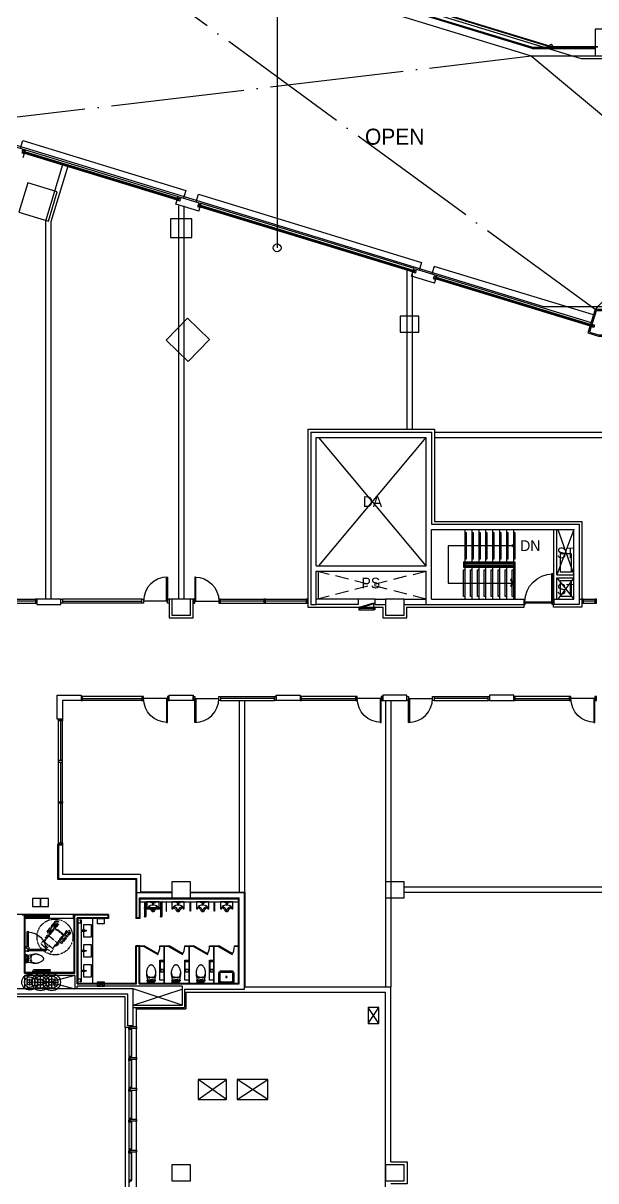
# Model space of a CAD drawing. Header units: millimetres. Extents: x -7448 to 427567, y 91657 to 341328.
# Drawn here: x 358755 to 380197, y 191642 to 235021 of the extents above; entities that cross this region are included whole.
import ezdxf
from ezdxf.enums import TextEntityAlignment as Align

# ---------------------------------------------------------------- set-up
doc = ezdxf.new("R2010")
doc.units = ezdxf.units.MM
doc.header["$LTSCALE"] = 500
doc.header["$MEASUREMENT"] = 0
for name, pattern in [('CEN-1', [24, 20, -2, 0, -2]), ('CONTINOUS', [0]), ('HIDDEN', [2, 1, -1]), ('HOON1', [3, 2, -1])]:
    doc.linetypes.add(name, pattern=pattern)
doc.layers.add('e-plan', color=9, linetype='CONTINUOUS')
doc.layers.add('e-room-box', color=7, linetype='CONTINUOUS')
doc.styles.add('돋움', font='Dotum.ttf')

# ---------------------------------------------------------------- blocks, each defined once
blk = doc.blocks.new('2F 기둥 140514')
at = {"layer": 'e-plan', "ltscale": 0.5}
for points in [[(304353, 96950), (305153, 96950), (305153, 97650), (304353, 97650)], [(312953, 93400), (313653, 93400), (313653, 94000), (312953, 94000)], [(304403, 82800), (305103, 82800), (305103, 83400), (304403, 83400)], [(312403, 82800), (313103, 82800), (313103, 83400), (312403, 83400)], [(304403, 72200), (305103, 72200), (305103, 72800), (304403, 72800)], [(312403, 72200), (313103, 72200), (313103, 72800), (312403, 72800)], [(304403, 61600), (305103, 61600), (305103, 62200), (304403, 62200)], [(312403, 61600), (313103, 61600), (313103, 62200), (312403, 62200)]]:
    blk.add_lwpolyline(points, close=True, dxfattribs=at)
blk = doc.blocks.new('A$C786028D1')
at = {"layer": 'e-plan', "linetype": 'ByBlock'}
for p, q in [((-55710, -59455), (-55710, -58955)), ((-55285, -59455), (-55285, -58955)), ((-56235, -59205), (-55985, -59205)), ((-56176, -59105), (-56210, -59105)), ((-56210, -59139), (-56210, -59105)), ((-56210, -59305), (-56210, -59271)), ((-56176, -59305), (-56210, -59305)), ((-56110, -59330), (-56110, -59080)), ((-56010, -59105), (-56044, -59105)), ((-56010, -59305), (-56044, -59305)), ((-56010, -59139), (-56010, -59105)), ((-56010, -59305), (-56010, -59271)), ((-55960, -59205), (-55460, -59205)), ((-55835, -59122), (-55835, -59080)), ((-55835, -59080), (-55793, -59080)), ((-55835, -59330), (-55835, -59288)), ((-55835, -59330), (-55793, -59330)), ((-55627, -59080), (-55585, -59080)), ((-55627, -59330), (-55585, -59330)), ((-55585, -59122), (-55585, -59080)), ((-55585, -59330), (-55585, -59288)), ((-55535, -59205), (-55035, -59205)), ((-55410, -59122), (-55410, -59080)), ((-55410, -59080), (-55368, -59080)), ((-55410, -59330), (-55410, -59288)), ((-55410, -59330), (-55368, -59330)), ((-55202, -59080), (-55160, -59080)), ((-55202, -59330), (-55160, -59330)), ((-55160, -59122), (-55160, -59080)), ((-55160, -59330), (-55160, -59288))]:
    blk.add_line(p, q, dxfattribs=at)
for centre, radius in [((-56110, -59205), 300), ((-55710, -59205), 325), ((-55285, -59205), 325)]:
    blk.add_circle(centre, radius, dxfattribs=at)
at = {"layer": 'e-plan', "linetype": 'CONTINOUS'}
for centre, radius in [((-55710, -59205), 225), ((-55285, -59205), 225), ((-56110, -59205), 200)]:
    blk.add_circle(centre, radius, dxfattribs=at)
at = {"layer": 'e-plan', "linetype": 'Continuous'}
for centre, radius in [((-56110, -59205), 100), ((-55710, -59205), 125), ((-55285, -59205), 125)]:
    blk.add_circle(centre, radius, dxfattribs=at)
blk = doc.blocks.new('A$C66941DA5')
at = {"layer": 'e-plan'}
blk.add_line((-900, 0), (0, 0), dxfattribs=at)
blk.add_lwpolyline([(-900, 0), (-860, 0), (-860, -900), (-900, -900)], close=True, dxfattribs=at)
blk.add_arc((-900, 0), 900, 270, 360, dxfattribs=at)
blk = doc.blocks.new('A$C6B9375F1')
at = {"layer": 'e-plan'}
blk.add_lwpolyline([(-30, 195), (-30, 155), (10, 155), (10, -80), (-70, -80), (-70, 155), (-30, 155)], dxfattribs=at)
blk = doc.blocks.new('수전')
at = {"layer": 'e-plan'}
for points in [[(-122, 17), (-172, 17), (-172, -17), (-122, -17)], [(-122, 17), (-12, 17), (-12, -17), (-122, -17)]]:
    blk.add_lwpolyline(points, close=True, dxfattribs=at)
blk.add_lwpolyline([(-58, -17), (-58, -29), (0, -29), (0, 29), (-58, 29), (-58, 17)], dxfattribs=at)
blk = doc.blocks.new('휠체어')
at = {"layer": 'e-plan', "linetype": 'HIDDEN', "ltscale": 0.001}
for p, q in [((104004497, -29776585), (104004497, -29776808)), ((104004636, -29776585), (104004497, -29776585)), ((104004636, -29776808), (104004497, -29776808)), ((104004636, -29776585), (104004636, -29776808)), ((104004915, -29776613), (104004636, -29776613)), ((104004915, -29776641), (104004636, -29776641)), ((104004790, -29776582), (104004790, -29776603)), ((104004918, -29776571), (104004800, -29776571)), ((104004800, -29776613), (104004918, -29776613)), ((104005370, -29776613), (104004915, -29776613)), ((104004915, -29776641), (104005370, -29776641)), ((104004915, -29777031), (104004915, -29776641)), ((104004929, -29776603), (104004929, -29776582)), ((104005537, -29776530), (104004998, -29776530)), ((104004998, -29776585), (104005537, -29776585)), ((104005524, -29776474), (104005012, -29776474)), ((104005012, -29776502), (104005524, -29776502)), ((104005370, -29776648), (104005370, -29776606)), ((104005370, -29776606), (104005482, -29776606)), ((104005482, -29776648), (104005370, -29776648)), ((104005482, -29776606), (104005482, -29776648)), ((104004497, -29776864), (104004497, -29777087)), ((104004636, -29776864), (104004497, -29776864)), ((104004497, -29777087), (104004636, -29777087)), ((104004636, -29777087), (104004636, -29776864)), ((104004915, -29777031), (104004636, -29777031)), ((104004915, -29777059), (104004636, -29777059)), ((104004790, -29777090), (104004790, -29777069)), ((104004800, -29777059), (104004918, -29777059)), ((104004918, -29777101), (104004800, -29777101)), ((104004915, -29777031), (104005370, -29777031)), ((104005370, -29777059), (104004915, -29777059)), ((104004929, -29777069), (104004929, -29777090)), ((104004998, -29777087), (104005537, -29777087)), ((104005537, -29777142), (104004998, -29777142)), ((104005012, -29777170), (104005524, -29777170)), ((104005524, -29777198), (104005012, -29777198)), ((104005482, -29777024), (104005370, -29777024)), ((104005370, -29777024), (104005370, -29777066)), ((104005370, -29777066), (104005482, -29777066)), ((104005482, -29777066), (104005482, -29777024))]:
    blk.add_line(p, q, dxfattribs=at)
blk.add_circle((104005028, -29776836), 670, dxfattribs=at)
blk.add_arc((104004915, -29776627), 13.9, 90, 270, dxfattribs=at)
at = {"layer": 'e-plan', "linetype": 'HIDDEN', "ltscale": 0.001, "extrusion": (0, 0, -1)}
for centre, major_axis, start_param, end_param in [((104004800, -29776582), (-10.4, 0.1), -0.005026, 1.56577), ((104004800, -29776603), (10.4, 0), 1.573354, 3.14415), ((104004918, -29776582), (-10.4, 0), 1.568101, 3.138897), ((104004918, -29776603), (-10.4, 0.1), 3.13677, 4.707566), ((104004998, -29776558), (-27.3, 5.4), 4.516091, 7.657684), ((104005012, -29776488), (13.7, 2.7), 1.767078, 4.908671), ((104004618, -29776836), (-519, 421), 2.164891, 2.756829), ((104004618, -29776836), (-492, 492), 2.0724, 2.639989), ((104005524, -29776488), (13.7, 2.7), -1.374341, 1.767252), ((104005537, -29776558), (-27.3, 5.4), 1.374384, 4.515977), ((104004800, -29777069), (10.4, 0), 3.145386, 4.716182), ((104004800, -29777090), (10.4, 0), 1.573354, 3.14415), ((104004915, -29777045), (-13.7, 2.7), 4.516094, 7.657687), ((104004918, -29777069), (10.4, 0.1), -1.564958, 0.005838), ((104004918, -29777090), (-10.4, 0), 3.138418, 4.709215), ((104004998, -29777114), (27.3, 5.4), 1.767164, 4.908757), ((104005012, -29777184), (13.7, 2.7), 1.767252, 4.908844), ((104005537, -29777114), (-27.3, 5.4), 1.374384, 4.515977)]:
    blk.add_ellipse(centre, major_axis=major_axis, ratio=1, start_param=start_param, end_param=end_param, dxfattribs=at)
at = {"layer": 'e-plan', "linetype": 'HIDDEN', "ltscale": 0.001}
blk.add_ellipse((104005524, -29777184), major_axis=(-13.7, 2.7), ratio=1, start_param=1.767244, end_param=4.908837, dxfattribs=at)
blk = doc.blocks.new('장애인 화장실 세트')
at = {"layer": 'e-plan', "ltscale": 400}
for p, q in [((409057, 73636), (408493, 73636)), ((409066, 73586), (408493, 73586)), ((409068, 73573), (409043, 73711)), ((409058, 73711), (409127, 73608)), ((409068, 73573), (409143, 73573)), ((409143, 73593), (409143, 72936)), ((409193, 73593), (409193, 72936)), ((409193, 73573), (409218, 73573)), ((409218, 73636), (409218, 73711)), ((409218, 73636), (409218, 73573)), ((409357, 73619), (409324, 73431)), ((409337, 73701), (409332, 73711)), ((409347, 73701), (409337, 73701)), ((409347, 73701), (409387, 73701)), ((409347, 73651), (409347, 73701)), ((409494, 73491), (409379, 73491)), ((409397, 73701), (409387, 73701)), ((409387, 73701), (409387, 73680)), ((409387, 73651), (409387, 73680)), ((409402, 73711), (409397, 73701)), ((409407, 73631), (409479, 73631)), ((409407, 73591), (409479, 73591)), ((409409, 73521), (409429, 73521)), ((409409, 73481), (409409, 73521)), ((409429, 73481), (409409, 73481)), ((409494, 73681), (409419, 73681)), ((409429, 73521), (409429, 73481)), ((409569, 73681), (409494, 73681)), ((409609, 73491), (409494, 73491)), ((409584, 73631), (409509, 73631)), ((409584, 73591), (409509, 73591)), ((409579, 73521), (409559, 73521)), ((409559, 73521), (409559, 73481)), ((409559, 73481), (409579, 73481)), ((409579, 73481), (409579, 73521)), ((409589, 73711), (409594, 73701)), ((409594, 73701), (409604, 73701)), ((409604, 73701), (409604, 73680)), ((409644, 73701), (409604, 73701)), ((409604, 73651), (409604, 73680)), ((409664, 73431), (409631, 73614)), ((409644, 73701), (409654, 73701)), ((409644, 73651), (409644, 73701)), ((409654, 73701), (409659, 73711)), ((409893, 73351), (409893, 72801)), ((409943, 73351), (409943, 73183)), ((409996, 73426), (409968, 73426)), ((409996, 73376), (409968, 73376)), ((409996, 73426), (409996, 73376)), ((409943, 73183), (409943, 73119)), ((409943, 73119), (409943, 72826)), ((409996, 73176), (409946, 73183)), ((409996, 73126), (409946, 73119)), ((409996, 73179), (409996, 73123)), ((409996, 72826), (409918, 72826)), ((409996, 72776), (409918, 72776)), ((409996, 72826), (409996, 72776))]:
    blk.add_line(p, q, dxfattribs=at)
for centre, radius in [((409168, 73611), 10), ((409494, 73611), 25)]:
    blk.add_circle(centre, radius, dxfattribs=at)
for centre, radius, start, end in [((408493, 73611), 25, 90, 270.0002), ((409168, 73636), 50, 213.6543, 0), ((409755, 73326), 441, 175.2364, 181.9723), ((410087, 73298), 775, 170.1534, 175.2364), ((409561, 73304), 244, 166.4166, 175.6013), ((410128, 73167), 828, 164.0546, 166.4166), ((410356, 73102), 1064, 161.9714, 164.0546), ((409880, 73256), 564, 159.444, 161.9714), ((409407, 73651), 60, 180, 270), ((409625, 73352), 291, 155.9278, 159.444), ((409409, 73449), 54.8, 135, 155.9278), ((409379, 73479), 12.3, 90, 135), ((409419, 73218), 463, 90, 93.8753), ((409407, 73651), 20, 180, 270), ((409494, 73611), 35, 34.8499, 145.1501), ((409494, 73611), 35, 214.8499, 325.1501), ((409569, 73218), 463, 85.6617, 90), ((409584, 73651), 60, 270, 0), ((409584, 73651), 20, 270, 0), ((409609, 73487), 3.54, 36.8699, 90), ((409472, 73385), 174, 29.5675, 36.8699), ((409211, 73237), 475, 26.5651, 29.5675), ((409365, 73314), 303, 22.8053, 26.5651), ((409428, 73340), 234, 15.9454, 22.8053), ((409077, 73240), 599, 11.6565, 15.9454), ((408900, 73298), 775, 4.7636, 9.8466), ((408900, 73298), 775, 4.7636, 9.8466), ((409333, 73293), 337, 4.3987, 11.6565), ((409233, 73326), 441, 358.0277, 4.7636), ((409968, 73351), 75, 90, 180), ((409968, 73351), 25, 90, 180), ((410008, 73426), 12.5, 90, 180), ((410008, 73376), 12.5, 180, 270), ((409168, 72936), 25, 180, 0), ((409617, 73321), 304, 181.9723, 188.7462), ((409527, 73308), 213, 188.7462, 196.8361), ((409760, 73378), 456, 196.8361, 198.4349), ((410283, 73552), 1007, 198.4349, 199.5108), ((409864, 73404), 562, 199.5108, 203.9625), ((410160, 73536), 887, 203.9625, 207.5073), ((409566, 73226), 217, 207.5073, 216.8699), ((409611, 73260), 273, 216.8699, 225.2192), ((409535, 73183), 165, 225.2192, 236.3099), ((409489, 73114), 82.6, 236.3099, 252.0099), ((409497, 73139), 108, 252.0099, 260.5377), ((409494, 73119), 87.7, 260.5377, 270), ((409494, 73119), 87.7, 270, 279.4623), ((409490, 73139), 108, 279.4623, 287.9901), ((409498, 73114), 82.6, 287.9901, 303.6901), ((409452, 73183), 165, 303.6901, 314.7808), ((409376, 73260), 273, 314.7808, 323.1301), ((409421, 73226), 217, 323.1301, 332.4927), ((408827, 73536), 887, 332.4927, 336.0375), ((409124, 73404), 562, 336.0375, 340.4892), ((408705, 73552), 1007, 340.4892, 341.5651), ((408705, 73552), 1007, 340.4892, 341.5651), ((409227, 73378), 456, 341.5651, 343.1639), ((409227, 73378), 456, 341.5651, 343.1639), ((409227, 73378), 456, 341.5651, 343.1639), ((409460, 73308), 213, 343.1639, 351.2538), ((409460, 73308), 213, 343.1639, 351.2538), ((409460, 73308), 213, 343.1639, 351.2538), ((409370, 73321), 304, 351.2538, 358.0277), ((409946, 73151), 32, 90, 270), ((410008, 73179), 12.5, 90, 180), ((410008, 73123), 12.5, 180, 270), ((409918, 72801), 25, 90, 270), ((410008, 72826), 12.5, 90, 180), ((410008, 72776), 12.5, 180, 270)]:
    blk.add_arc(centre, radius, start, end, dxfattribs=at)
at = {"layer": 'e-plan'}
blk.add_arc((409168, 73611), 675, 180, 270, dxfattribs=at)
blk = doc.blocks.new('A$C77C34C64')
at = {"layer": 'e-plan'}
for centre, radius, start, end in [((5047, 152), 5047, 178.3861, 181.6139), ((7, 294), 5, 92.6399, 178.3861), ((7, 10), 5, 181.6139, 267.3601), ((224, -4412), 4716, 90, 92.6399), ((224, 4716), 4716, 267.3601, 272.6399), ((224, -4412), 4716, 87.3601, 90), ((441, 294), 5, 1.6139, 87.3601), ((441, 10), 5, 272.6399, 358.3861), ((-4599, 152), 5047, 358.3861, 1.6139)]:
    blk.add_arc(centre, radius, start, end, dxfattribs=at)
blk = doc.blocks.new('CC-102P')
at = {"layer": 'e-plan'}
for p, q in [((9, 148), (9, 108)), ((84, 108), (30, 108)), ((79, 113), (79, 13)), ((119, 113), (119, 13)), ((229, 83), (189, 83)), ((189, 83), (189, 63)), ((189, 63), (229, 63)), ((219, 113), (219, -2)), ((229, 63), (229, 83)), ((79, -17), (79, -67)), ((79, -67), (119, -67)), ((119, -67), (119, -17)), ((189, -67), (229, -67)), ((189, -87), (189, -67)), ((229, -87), (189, -87)), ((219, -2), (219, -117)), ((229, -67), (229, -87))]:
    blk.add_line(p, q, dxfattribs=at)
blk.add_lwpolyline([(-1, 163), (-1, 93), (9, 98), (9, 108), (30, 108, 0.018932), (29, 73), (29, -2), (29, -77, 0.024922), (31, -123, 0.25497), (34, -127, 0.056948), (38, -128, 0.016043), (54, -132), (85, -137), (84, -152, 1.060552), (114, -152), (113, -143), (279, -172, 0.022182), (347, -181, 0.0294), (399, -182, 0.029565), (435, -179, 0.035314), (464, -172, 0.006976), (476, -168, 0.004694), (494, -162, 0.019426), (535, -146, 0.015468), (584, -122, 0.040875), (614, -103, 0.036447), (644, -77, 0.04843), (664, -52, 0.068612), (674, -32, 0.037226), (678, -16, 0.041311), (679, -2, 0.041311), (678, 13, 0.037226), (674, 28, 0.068612), (664, 48, 0.04843), (644, 73, 0.036447), (614, 99, 0.040875), (584, 118, 0.015468), (535, 142, 0.019426), (494, 158, 0.004694), (476, 164, 0.006976), (464, 168, 0.035314), (435, 175, 0.029565), (399, 178, 0.0294), (347, 177, 0.022182), (279, 168), (121, 140, 0.455372), (84, 148), (9, 148), (9, 158)], format="xyb", close=True, dxfattribs=at)
blk.add_lwpolyline([(89, -67), (85, -137, 1.060552)], format="xyb", dxfattribs=at)
blk.add_lwpolyline([(113, -143), (109, -67)], dxfattribs=at)
for centre in [(99, 128), (99, -2)]:
    blk.add_circle(centre, 25, dxfattribs=at)
for centre, radius, start, end in [((99, -2), 35, 124.8499, 235.1501), ((99, -2), 35, 304.8499, 55.1501), ((222, 113), 3.54, 126.8699, 180), ((325, -24), 174, 119.5675, 126.8699), ((473, -285), 475, 116.5651, 119.5675), ((396, -131), 303, 112.8053, 116.5651), ((370, -68), 234, 105.9454, 112.8053), ((470, -419), 599, 101.6565, 105.9454), ((417, -162), 337, 94.3987, 101.6565), ((231, -117), 12.3, 180, 225), ((261, -87), 54.8, 225, 245.9278), ((358, 129), 291, 245.9278, 249.444), ((453, 384), 564, 249.444, 251.9714), ((608, 860), 1064, 251.9714, 254.0546), ((543, 633), 828, 254.0546, 256.4166), ((406, 66), 244, 256.4166, 265.6013)]:
    blk.add_arc(centre, radius, start, end, dxfattribs=at)
blk = doc.blocks.new('CU-301P')
at = {"layer": 'e-plan'}
for p, q in [((0, 15), (50, 15)), ((95, 10), (105, 10)), ((0, -15), (50, -15)), ((95, -10), (105, -10))]:
    blk.add_line(p, q, dxfattribs=at)
blk.add_lwpolyline([(0, -230), (0, 230), (265, 230, -0.414214), (270, 225), (270, 195, -0.333333), (265, 190), (230, 185, 0.337547), (310, 80, -0.761905), (310, -80, 0.337547), (230, -185), (265, -190, -0.414214), (270, -195), (270, -225, -0.414214), (265, -230)], format="xyb", close=True, dxfattribs=at)
for points in [[(65, 25), (40, 25), (25, 40), (25, 90), (0, 90)], [(65, -25), (40, -25), (25, -40), (25, -90), (0, -90)]]:
    blk.add_lwpolyline(points, dxfattribs=at)
blk.add_lwpolyline([(105, 25), (110, 25), (110, -25), (105, -25)], close=True, dxfattribs=at)
for points in [[(230, -185, -0.333591), (139, -94, -0.024709), (130, 0, -0.066959), (139, 94, -0.287367), (230, 185)], [(182, 162, 0.29721), (297, 32, -0.761905), (297, -32, 0.302811), (181, -165, 0.337547)]]:
    blk.add_lwpolyline(points, format="xyb", dxfattribs=at)
blk.add_circle((70, 0), 25, dxfattribs=at)
blk = doc.blocks.new('6543213')
at = {"layer": 'e-plan', "ltscale": 400}
for p, q in [((13, 13), (13, 550)), ((63, 275), (63, 550)), ((613, 275), (613, 550)), ((663, 13), (663, 550)), ((63, 300), (13, 300)), ((63, 200), (13, 200)), ((63, 13), (13, 13)), ((638, 275), (38, 275)), ((638, 225), (38, 225)), ((63, 13), (63, 225)), ((663, 300), (613, 300)), ((613, 13), (613, 225)), ((663, 200), (613, 200)), ((663, 13), (613, 13))]:
    blk.add_line(p, q, dxfattribs=at)
for centre, radius, start, end in [((38, 550), 25, 0, 180), ((638, 550), 25, 0, 180), ((13, 0), 12.5, 90, 180), ((38, 250), 25, 90, 270), ((63, 0), 12.5, 0, 90), ((613, 0), 12.5, 90, 180), ((638, 250), 25, 270, 90), ((663, 0), 12.5, 0, 90)]:
    blk.add_arc(centre, radius, start, end, dxfattribs=at)
blk = doc.blocks.new('A$C1B3C214D')
at = {"layer": 'e-plan'}
blk.add_line((10, 320), (550, 320), dxfattribs=at)
for points in [[(0, 370), (0, 0, 0.414214), (90, -90), (110, -90), (110, -95), (450, -95), (450, -90), (470, -90, 0.414214), (560, 0), (560, 370)], [(90, 320, 0.414214), (50, 280), (50, 0, 0.414214), (90, -40), (110, -40)], [(450, -40), (470, -40, 0.414214), (510, 0), (510, 280, 0.414214), (470, 320, 0.414214)]]:
    blk.add_lwpolyline(points, format="xyb", dxfattribs=at)
blk.add_lwpolyline([(110, -90), (110, -35), (450, -35), (450, -90)], dxfattribs=at)
blk.add_circle((280, 140), 25, dxfattribs=at)
for centre, start, end in [((10, 330), 180, 270), ((550, 330), 270, 0)]:
    blk.add_arc(centre, 10, start, end, dxfattribs=at)
blk = doc.blocks.new('asd600')
at = {"layer": 'e-plan'}
for p, q in [((30, 0), (570, 0)), ((45, -45), (555, -45)), ((45, -100), (555, -100))]:
    blk.add_line(p, q, dxfattribs=at)
at = {"layer": 'e-plan', "linetype": 'HIDDEN'}
blk.add_lwpolyline([(546, 158), (559, 120), (44, -37), (30, 0), (546, 158)], dxfattribs=at)
at = {"layer": 'e-plan'}
for points in [[(0, 0), (0, -100), (30, -100), (30, -100), (45, -100), (45, -45), (30, -45), (30, 0)], [(600, 0), (600, -100), (570, -100), (570, -100), (555, -100), (555, -45), (570, -45), (570, 0)]]:
    blk.add_lwpolyline(points, close=True, dxfattribs=at)
at = {"layer": 'e-plan', "linetype": 'HIDDEN'}
blk.add_arc((30, 0), 540, 0, 17.0611, dxfattribs=at)
blk = doc.blocks.new('A$C7D8044CD')
at = {"layer": 'e-plan'}
blk.add_lwpolyline([(0, 300), (300, 300), (300, 0), (0, 0)], close=True, dxfattribs=at)
blk = doc.blocks.new('fsd1100-100')
at = {"layer": 'e-plan'}
for p, q in [((1070, 0), (30, 0)), ((1055, -45), (45, -45))]:
    blk.add_line(p, q, dxfattribs=at)
blk.add_lwpolyline([(30, 1040), (70, 1040), (70, 1030), (70, 20), (70, 0), (30, 0)], close=True, dxfattribs=at)
for points in [[(0, 0), (0, -100), (45, -100), (45, -45), (30, -45), (30, 0), (0, 0)], [(1100, 0), (1100, -100), (1055, -100), (1055, -45), (1070, -45), (1070, 0), (1100, 0)]]:
    blk.add_lwpolyline(points, dxfattribs=at)
blk.add_arc((30, 0), 1040, 0, 90, dxfattribs=at)
blk = doc.blocks.new('cw-al-luver-07')
at = {"layer": 'e-plan'}
for p, q in [((70, 100), (1087, 100)), ((70, 90), (1087, 90)), ((70, 10), (1087, 10)), ((70, 0), (1087, 0))]:
    blk.add_line(p, q, dxfattribs=at)
for points in [[(0, 0), (0, 40), (40, 40), (40, 100), (70, 100), (70, 0), (0, 0)], [(1157, 0), (1157, 40), (1117, 40), (1117, 100), (1087, 100), (1087, 0), (1157, 0)]]:
    blk.add_lwpolyline(points, dxfattribs=at)
blk = doc.blocks.new('1~2F TC-140305')
at = {"layer": 'e-plan', "ltscale": 0.5}
blk.add_lwpolyline([(-56515, -30358), (-55415, -30694), (-55079, -29594), (-56179, -29258)], close=True, dxfattribs=at)
blk.add_lwpolyline([(-50205, -34326), (-51004, -35153), (-50177, -35952), (-49378, -35125), (-50205, -34326)], dxfattribs=at)

msp = doc.modelspace()

# ---------------------------------------------------------------- linework, layer by layer
at = {"layer": 'e-plan'}
for p, q in [((372979, 235824), (378490, 234139)), ((372985, 235843), (378496, 234158)), ((373011, 235589), (377827, 234117)), ((372916, 235278), (377778, 233792)), ((377819, 234067), (372997, 235541)), ((377819, 234067), (380172, 234067)), ((377827, 234117), (380172, 234117)), ((378539, 234152), (380272, 234152)), ((378539, 234132), (380272, 234132)), ((377778, 233792), (380172, 233792)), ((377778, 233792), (388772, 224592)), ((380172, 224292), (388772, 233492)), ((357982, 230538), (358842, 230275)), ((358755, 229988), (358842, 230275)), ((364579, 228405), (358762, 230184)), ((364585, 228425), (358768, 230203)), ((358842, 230275), (364563, 228525)), ((359597, 227613), (360244, 229731)), ((359797, 227583), (360436, 229672)), ((364476, 228239), (364563, 228525)), ((365336, 227975), (364476, 228239)), ((364563, 228525), (365424, 228262)), ((364572, 228179), (364572, 213442)), ((364772, 228179), (364772, 213442)), ((365336, 227975), (365424, 228262)), ((373411, 225726), (365350, 228191)), ((373389, 225827), (365424, 228262)), ((373405, 225707), (365344, 228171)), ((359597, 213442), (359597, 227613)), ((359797, 213442), (359797, 227583)), ((373122, 225774), (373122, 219802)), ((373301, 225540), (373389, 225827)), ((373322, 225774), (373322, 219802)), ((373389, 225827), (374250, 225564)), ((374162, 225277), (373301, 225540)), ((374162, 225277), (374250, 225564)), ((374170, 225473), (380085, 223665)), ((374176, 225492), (380091, 223684)), ((374250, 225564), (380022, 223799)), ((369412, 219802), (369412, 213442)), ((369412, 219802), (374152, 219802)), ((369522, 219692), (369522, 213242)), ((369522, 219692), (374042, 219692)), ((374042, 219692), (374042, 216242)), ((374152, 219802), (374152, 216342)), ((374152, 219692), (389472, 219692)), ((369722, 214692), (369722, 219492)), ((369722, 219492), (373842, 219492)), ((369822, 214692), (373842, 219492)), ((373842, 214692), (369822, 219492)), ((373842, 214692), (373842, 219492)), ((374152, 219492), (389472, 219492)), ((374042, 216242), (379572, 216242)), ((374042, 216042), (379372, 216042)), ((374042, 213442), (374042, 216042)), ((374152, 216342), (379672, 216342)), ((375292, 216042), (375292, 214842)), ((375552, 216042), (375552, 214842)), ((375812, 216042), (375812, 214842)), ((376072, 216042), (376072, 214842)), ((376332, 216042), (376332, 214842)), ((376592, 216042), (376592, 214842)), ((376852, 216042), (376852, 214842)), ((377112, 216042), (377112, 214842)), ((378622, 213442), (378622, 216042)), ((379372, 216042), (378742, 214352)), ((378742, 214352), (378742, 216042)), ((378772, 216042), (379372, 214352)), ((379372, 213442), (379372, 216042)), ((379572, 216242), (379572, 213242)), ((379672, 216342), (379672, 213442)), ((375242, 214842), (375242, 214642)), ((375242, 214842), (377162, 214842)), ((375282, 214802), (375282, 214682)), ((375282, 214802), (377122, 214802)), ((375292, 214802), (375292, 214777)), ((375292, 214777), (375292, 214707)), ((375292, 214777), (377112, 214777)), ((375552, 214802), (375552, 214777)), ((375812, 214802), (375812, 214777)), ((376072, 214802), (376072, 214777)), ((376332, 214802), (376332, 214777)), ((376592, 214802), (376592, 214777)), ((376852, 214802), (376852, 214777)), ((377112, 214802), (377112, 213442)), ((377122, 214802), (377122, 213442)), ((377162, 214842), (377162, 213442)), ((369722, 213242), (369722, 214492)), ((369807, 213442), (369807, 214492)), ((373842, 213242), (373842, 214492)), ((375242, 214642), (377112, 214642)), ((375282, 214682), (377112, 214682)), ((375292, 214707), (377112, 214707)), ((375292, 214707), (375292, 214682)), ((375292, 214642), (375292, 213442)), ((375552, 214707), (375552, 214682)), ((375552, 214642), (375552, 213442)), ((375812, 214707), (375812, 214682)), ((375812, 214642), (375812, 213442)), ((376072, 214707), (376072, 214682)), ((376072, 214642), (376072, 213442)), ((376332, 214707), (376332, 214682)), ((376332, 214642), (376332, 213442)), ((376592, 214707), (376592, 214682)), ((376592, 214642), (376592, 213442)), ((376852, 214707), (376852, 214682)), ((376852, 214642), (376852, 213442)), ((378742, 214352), (379372, 214352)), ((378742, 214232), (379372, 214232)), ((378742, 214232), (379372, 213442)), ((378742, 213442), (378742, 214232)), ((379372, 214232), (378772, 213442)), ((379372, 213442), (379372, 214232)), ((356342, 213442), (359211, 213442)), ((363202, 213442), (360231, 213442)), ((366142, 213442), (369352, 213442)), ((371312, 213442), (369722, 213442)), ((371932, 213442), (371312, 213442)), ((371312, 213242), (371312, 213442)), ((371932, 213442), (372322, 213442)), ((371932, 213242), (371932, 213442)), ((373022, 213442), (373842, 213442)), ((374042, 213442), (377502, 213442)), ((377502, 213442), (377502, 213242)), ((378622, 213442), (379372, 213442)), ((378622, 213442), (378622, 213242)), ((379732, 213442), (380162, 213442)), ((359211, 213367), (356342, 213367)), ((356342, 213292), (359211, 213292)), ((360231, 213367), (363202, 213367)), ((363202, 213292), (360231, 213292)), ((367772, 213367), (366142, 213367)), ((366142, 213292), (369352, 213292)), ((369352, 213367), (367832, 213367)), ((369522, 213242), (369722, 213242)), ((371312, 213242), (369722, 213242)), ((371932, 213242), (372322, 213242)), ((373022, 213242), (373842, 213242)), ((373842, 213242), (377502, 213242)), ((379572, 213242), (378622, 213242)), ((380162, 213367), (379732, 213367)), ((379732, 213292), (380162, 213292)), ((363202, 209792), (360982, 209792)), ((360982, 209717), (363202, 209717)), ((363202, 209642), (360982, 209642)), ((366142, 209792), (368162, 209792)), ((368162, 209717), (366142, 209717)), ((366142, 209642), (368162, 209642)), ((366842, 209642), (366842, 202462)), ((367042, 209642), (367042, 202462)), ((371202, 209792), (369182, 209792)), ((369182, 209717), (371202, 209717)), ((371202, 209642), (369182, 209642)), ((372322, 209642), (372322, 198912)), ((372522, 209642), (372522, 198912)), ((374142, 209792), (376162, 209792)), ((376162, 209717), (374142, 209717)), ((374142, 209642), (376162, 209642)), ((379202, 209792), (377182, 209792)), ((377182, 209717), (379202, 209717)), ((379202, 209642), (377182, 209642)), ((360072, 204302), (360072, 208882)), ((360147, 208882), (360147, 207395)), ((360222, 204302), (360222, 208882)), ((360147, 207335), (360147, 205849)), ((360147, 205789), (360147, 204302)), ((360042, 204242), (360042, 202942)), ((360072, 204242), (360042, 204242)), ((360072, 204232), (360072, 202972)), ((360072, 204232), (360222, 204232)), ((360222, 204232), (360222, 203122)), ((363152, 203122), (360222, 203122)), ((363152, 203122), (363152, 202462)), ((360042, 202942), (362972, 202942)), ((360072, 202972), (363002, 202972)), ((362972, 202942), (362972, 201472)), ((363002, 202972), (363002, 202442)), ((388822, 202642), (373022, 202642)), ((363002, 202442), (363002, 201502)), ((363002, 202442), (364322, 202442)), ((363092, 202242), (363092, 201502)), ((363092, 202242), (366842, 202242)), ((363122, 202212), (363122, 201472)), ((364302, 202462), (363152, 202462)), ((365022, 202462), (367062, 202462)), ((365022, 202442), (367042, 202442)), ((366812, 199052), (366812, 202212)), ((366842, 199022), (366842, 202242)), ((367042, 198822), (367042, 202442)), ((367062, 198912), (367062, 202462)), ((388822, 202442), (373022, 202442)), ((359702, 201622), (357812, 201622)), ((358802, 201592), (358712, 201592)), ((358802, 199422), (358802, 201592)), ((358802, 201587), (359702, 201587)), ((358802, 201507), (359702, 201507)), ((359702, 201472), (358832, 201472)), ((358832, 199452), (358832, 201472)), ((360632, 201622), (359732, 201622)), ((360632, 201472), (359732, 201472)), ((360662, 199452), (360662, 201622)), ((361952, 201622), (360662, 201622)), ((361922, 201592), (360692, 201592)), ((360692, 199422), (360692, 201592)), ((361922, 201502), (360782, 201502)), ((360782, 199022), (360782, 201502)), ((361952, 201472), (360812, 201472)), ((360812, 199052), (360812, 201472)), ((361362, 199052), (361362, 201472)), ((361922, 201592), (361922, 201502)), ((361952, 201622), (361952, 201472)), ((363122, 201472), (362972, 201472)), ((363092, 201502), (363002, 201502)), ((363122, 200452), (362972, 200452)), ((362972, 199052), (362972, 200452)), ((363002, 199022), (363002, 200422)), ((363092, 200422), (363002, 200422)), ((363092, 199022), (363092, 200422)), ((363122, 199052), (363122, 200452)), ((358802, 199422), (360692, 199422)), ((358802, 199332), (358802, 198842)), ((360692, 199332), (358802, 199332)), ((358802, 199332), (360692, 198842)), ((360692, 199332), (358802, 198842)), ((360662, 199452), (358832, 199452)), ((360692, 199332), (360692, 198842)), ((362872, 198842), (356822, 198842)), ((360782, 199022), (363002, 199022)), ((364702, 198932), (360782, 198932)), ((360782, 198842), (360782, 198932)), ((360812, 199052), (362972, 199052)), ((361527, 198932), (361797, 199082)), ((361797, 198932), (361527, 199082)), ((362872, 197445), (362872, 198842)), ((364702, 198222), (362872, 198842)), ((362872, 198222), (364702, 198822)), ((363092, 199022), (366842, 199022)), ((363122, 199052), (366812, 199052)), ((364702, 198932), (364702, 198222)), ((364792, 198822), (367042, 198822)), ((364792, 198822), (364792, 198132)), ((364842, 198712), (372322, 198712)), ((364842, 198712), (364842, 198082)), ((367062, 198912), (372522, 198912)), ((372322, 178642), (372322, 198712)), ((372522, 192352), (372522, 198912)), ((362672, 198642), (348172, 198642)), ((362572, 198542), (348172, 198542)), ((362572, 197385), (362572, 198542)), ((362672, 197445), (362672, 198642)), ((362872, 198222), (364702, 198222)), ((362872, 198132), (364792, 198132)), ((362982, 198132), (362982, 197425)), ((362982, 198082), (364842, 198082)), ((371678, 197532), (372078, 198132)), ((372078, 197532), (371678, 198132)), ((362707, 197385), (362572, 197385)), ((362572, 197385), (362572, 190440)), ((362872, 197445), (362672, 197445)), ((362727, 190440), (362727, 197385)), ((363002, 190480), (363002, 197345)), ((365313, 194686), (366363, 195436)), ((366363, 194686), (365313, 195436)), ((366763, 194686), (367913, 195436)), ((367913, 194686), (366763, 195436))]:
    msp.add_line(p, q, dxfattribs=at)
at = {"layer": 'e-plan', "ltscale": 0.5}
for p, q in [((369722, 214692), (373842, 214692)), ((369722, 214492), (373842, 214492))]:
    msp.add_line(p, q, dxfattribs=at)
at = {"layer": 'e-plan', "linetype": 'HOON1', "ltscale": 0.5}
for p, q in [((369722, 213442), (373842, 214492)), ((373842, 213442), (369722, 214492))]:
    msp.add_line(p, q, dxfattribs=at)
at = {"layer": 'e-plan', "ltscale": 400}
for p, q in [((363122, 202212), (366812, 202212)), ((363122, 202102), (366812, 202102))]:
    msp.add_line(p, q, dxfattribs=at)
at = {"layer": 'e-plan'}
for points in [[(388922, 224392), (378255, 224392), (356992, 230893), (359721, 239783), (379645, 233692), (388922, 233692), (388922, 224392)], [(358651, 230333), (358739, 230620), (364842, 228754), (364755, 228467)], [(358806, 230155), (364527, 228406), (364542, 228454), (358820, 230203), (358806, 230155)], [(365233, 228321), (365321, 228608), (373668, 226056), (373580, 225769)], [(365388, 228143), (373353, 225708), (373367, 225755), (365402, 228191), (365388, 228143)], [(380109, 224086), (374146, 225909), (374059, 225623)], [(374213, 225445), (379985, 223680), (380000, 223728), (374228, 225492), (374213, 225445)], [(375292, 215942), (375342, 215942), (375342, 214942), (375292, 214942)], [(375552, 215942), (375602, 215942), (375602, 214942), (375552, 214942)], [(375812, 215942), (375862, 215942), (375862, 214942), (375812, 214942)], [(376072, 215942), (376122, 215942), (376122, 214942), (376072, 214942)], [(376332, 215942), (376382, 215942), (376382, 214942), (376332, 214942)], [(376592, 215942), (376642, 215942), (376642, 214942), (376592, 214942)], [(376852, 215942), (376902, 215942), (376902, 214942), (376852, 214942)], [(377112, 215942), (377162, 215942), (377162, 214942), (377112, 214942)], [(377112, 215442), (374667, 215442), (374667, 214042), (377068, 214042)], [(375292, 213542), (375242, 213542), (375242, 214542), (375292, 214542)], [(375552, 213542), (375502, 213542), (375502, 214542), (375552, 214542)], [(375812, 213542), (375762, 213542), (375762, 214542), (375812, 214542)], [(376072, 213542), (376022, 213542), (376022, 214542), (376072, 214542)], [(376332, 213542), (376282, 213542), (376282, 214542), (376332, 214542)], [(376592, 213542), (376542, 213542), (376542, 214542), (376592, 214542)], [(376852, 213542), (376802, 213542), (376802, 214542), (376852, 214542)], [(377112, 213542), (377062, 213542), (377062, 214542), (377112, 214542)], [(377068, 214042), (377001, 213926), (377035, 213907), (377112, 214042), (377035, 214181), (377001, 214158), (377068, 214042)], [(360812, 201312), (360912, 201312), (360912, 201392), (360892, 201392), (360892, 201422), (360932, 201422), (360932, 199102), (360892, 199102), (360892, 199122), (360912, 199122), (360912, 199202), (360812, 199202)], [(372522, 192352), (373132, 192352), (373132, 191532), (372522, 191532)]]:
    msp.add_lwpolyline(points, dxfattribs=at)
at = {"layer": 'e-plan', "linetype": 'CEN-1', "ltscale": 0.5}
for points in [[(380172, 224292), (359580, 239356)], [(356098, 231218), (377778, 233792)]]:
    msp.add_lwpolyline(points, dxfattribs=at)
at = {"layer": 'e-plan'}
for points in [[(381172, 234792), (380172, 234792), (380172, 233792), (381172, 233792)], [(358722, 230223), (358722, 230223), (358713, 230194), (358713, 230194), (358703, 230160), (358798, 230131), (358809, 230165), (358761, 230179), (358770, 230208), (358817, 230193), (358828, 230227), (358732, 230256)], [(364634, 228415), (364634, 228415), (364625, 228386), (364625, 228386), (364615, 228353), (364520, 228382), (364530, 228416), (364578, 228401), (364586, 228430), (364539, 228444), (364549, 228478), (364644, 228448)], [(365304, 228210), (365304, 228210), (365295, 228182), (365295, 228182), (365285, 228148), (365380, 228119), (365391, 228152), (365343, 228167), (365351, 228196), (365399, 228181), (365410, 228215), (365314, 228244)], [(373460, 225717), (373460, 225717), (373451, 225688), (373451, 225688), (373441, 225655), (373345, 225684), (373356, 225717), (373403, 225703), (373412, 225731), (373364, 225746), (373375, 225779), (373470, 225750)], [(374129, 225512), (374129, 225512), (374121, 225483), (374121, 225483), (374110, 225450), (374206, 225421), (374216, 225454), (374168, 225469), (374177, 225497), (374225, 225483), (374235, 225516), (374140, 225545)], [(381172, 224292), (380172, 224292), (379903, 223413), (380300, 223292), (381172, 223292)], [(381122, 224242), (380209, 224242), (379966, 223446), (380307, 223342), (381122, 223342)], [(380140, 223674), (380140, 223674), (380131, 223646), (380131, 223646), (380121, 223612), (380026, 223641), (380036, 223675), (380084, 223660), (380092, 223689), (380045, 223704), (380055, 223737), (380150, 223708)], [(378872, 215152), (379272, 215152), (379272, 214452), (378872, 214452)], [(378872, 214132), (379272, 214132), (379272, 213532), (378872, 213532)], [(359271, 213442), (359211, 213442), (359211, 213292), (359271, 213292)], [(360171, 213442), (360231, 213442), (360231, 213292), (360171, 213292)], [(363202, 213442), (363262, 213442), (363262, 213292), (363202, 213292)], [(364162, 213442), (364222, 213442), (364222, 213292), (364162, 213292)], [(365182, 213442), (365122, 213442), (365122, 213292), (365182, 213292)], [(366142, 213442), (366082, 213442), (366082, 213292), (366142, 213292)], [(367832, 213442), (367772, 213442), (367772, 213292), (367832, 213292)], [(369412, 213442), (369352, 213442), (369352, 213292), (369412, 213292)], [(379732, 213442), (379672, 213442), (379672, 213292), (379732, 213292)], [(380222, 213442), (380162, 213442), (380162, 213292), (380222, 213292)], [(360922, 209642), (360982, 209642), (360982, 209792), (360922, 209792)], [(363202, 209642), (363262, 209642), (363262, 209792), (363202, 209792)], [(364162, 209642), (364222, 209642), (364222, 209792), (364162, 209792)], [(365182, 209642), (365122, 209642), (365122, 209792), (365182, 209792)], [(366142, 209642), (366082, 209642), (366082, 209792), (366142, 209792)], [(368222, 209642), (368162, 209642), (368162, 209792), (368222, 209792)], [(369122, 209642), (369182, 209642), (369182, 209792), (369122, 209792)], [(371202, 209642), (371262, 209642), (371262, 209792), (371202, 209792)], [(372162, 209642), (372222, 209642), (372222, 209792), (372162, 209792)], [(373182, 209642), (373122, 209642), (373122, 209792), (373182, 209792)], [(374142, 209642), (374082, 209642), (374082, 209792), (374142, 209792)], [(376222, 209642), (376162, 209642), (376162, 209792), (376222, 209792)], [(377122, 209642), (377182, 209642), (377182, 209792), (377122, 209792)], [(379202, 209642), (379262, 209642), (379262, 209792), (379202, 209792)], [(380162, 209642), (380222, 209642), (380222, 209792), (380162, 209792)], [(360222, 208942), (360222, 208882), (360072, 208882), (360072, 208942)], [(360222, 207335), (360222, 207395), (360072, 207395), (360072, 207335)], [(360222, 205849), (360222, 205789), (360072, 205789), (360072, 205849)], [(360072, 204242), (360072, 204302), (360222, 204302), (360222, 204242)], [(364122, 202102), (364112, 202102), (364112, 201742), (364122, 201742)], [(365012, 202102), (365022, 202102), (365022, 201742), (365012, 201742)], [(365912, 202102), (365922, 202102), (365922, 201742), (365912, 201742)], [(358802, 201567), (359732, 201567), (359732, 201527), (358802, 201527)], [(359702, 201622), (359732, 201622), (359732, 201572), (359702, 201572)], [(359702, 201472), (359732, 201472), (359732, 201522), (359702, 201522)], [(360632, 201472), (360662, 201472), (360662, 201622), (360632, 201622)], [(363272, 200452), (363272, 200422), (363122, 200422), (363122, 200452)], [(363287, 200448), (363272, 200422), (363792, 200122), (363807, 200148)], [(364202, 200452), (364202, 200422), (363872, 200422), (363872, 200452)], [(364022, 199162), (364022, 199052), (364052, 199052), (364052, 200422), (364022, 200422), (364022, 199862), (364022, 199862), (364022, 199456)], [(364217, 200448), (364202, 200422), (364722, 200122), (364737, 200148)], [(365132, 200452), (365132, 200422), (364802, 200422), (364802, 200452)], [(364952, 199162), (364952, 199052), (364982, 199052), (364982, 200422), (364952, 200422), (364952, 199862), (364952, 199862), (364952, 199456)], [(365147, 200448), (365132, 200422), (365652, 200122), (365667, 200148)], [(366062, 200452), (366062, 200422), (365732, 200422), (365732, 200452)], [(365882, 199162), (365882, 199052), (365912, 199052), (365912, 200422), (365882, 200422), (365882, 199862), (365882, 199862), (365882, 199456)], [(366077, 200448), (366062, 200422), (366582, 200122), (366597, 200148)], [(366812, 200452), (366812, 200422), (366662, 200422), (366662, 200452)], [(364022, 199162), (363872, 199162), (363872, 199912), (364022, 199912)], [(363895, 199862), (364022, 199862), (364022, 199456), (363895, 199456)], [(364012, 199556), (363905, 199556), (363905, 199476), (364012, 199476)], [(364952, 199162), (364802, 199162), (364802, 199912), (364952, 199912)], [(364825, 199862), (364952, 199862), (364952, 199456), (364825, 199456)], [(364942, 199556), (364835, 199556), (364835, 199476), (364942, 199476)], [(365882, 199162), (365732, 199162), (365732, 199912), (365882, 199912)], [(365755, 199862), (365882, 199862), (365882, 199456), (365755, 199456)], [(365872, 199556), (365765, 199556), (365765, 199476), (365872, 199476)], [(361527, 199082), (361527, 198932), (361797, 198932), (361797, 199082)], [(371678, 197532), (372078, 197532), (372078, 198132), (371678, 198132)], [(365313, 195436), (365313, 194686), (366363, 194686), (366363, 195436)], [(366763, 195436), (366763, 194686), (367913, 194686), (367913, 195436)]]:
    msp.add_lwpolyline(points, close=True, dxfattribs=at)
for points in [[(378589, 234127), (378539, 234127), (378539, 234157), (378589, 234157, 0.699386), (378450, 234177), (378497, 234163), (378489, 234134), (378441, 234149, 0.023762), (378440, 234142, 0.90463)], [(361776, 201272), (361549, 201272, -0.414214), (361539, 201282), (361539, 201472), (361786, 201472), (361786, 201282, -0.414214)]]:
    msp.add_lwpolyline(points, format="xyb", close=True, dxfattribs=at)
at = {"layer": 'e-plan', "ltscale": 0.5}
for points in [[(359271, 213242), (360171, 213242), (360171, 213442), (359271, 213442), (359271, 213242)], [(364322, 213442), (364222, 213442), (364222, 212742), (365122, 212742), (365122, 213442), (365022, 213442)], [(369412, 213442), (369412, 213442), (369412, 213142), (371322, 213142)], [(379572, 213442), (379672, 213442), (379672, 213142), (378612, 213142), (378612, 213342)], [(371922, 213142), (372222, 213142), (372222, 212742), (373122, 212742), (373122, 213142), (377512, 213142), (377512, 213342)], [(360222, 209642), (360222, 208942), (360022, 208942), (360022, 209842), (360922, 209842), (360922, 209642), (360222, 209642)], [(368222, 209842), (369122, 209842), (369122, 209642), (368222, 209642), (368222, 209842)], [(377122, 209842), (376222, 209842), (376222, 209642), (377122, 209642), (377122, 209842)]]:
    msp.add_lwpolyline(points, dxfattribs=at)
for points in [[(365122, 209642), (364222, 209642), (364222, 209842), (365122, 209842), (365122, 209642)], [(372222, 209642), (373122, 209642), (373122, 209842), (372222, 209842), (372222, 209642)]]:
    msp.add_lwpolyline(points, close=True, dxfattribs=at)
at = {"layer": 'e-plan'}
msp.add_circle((377112, 215442), 50, dxfattribs=at)
for centre in [(363272, 200422), (364202, 200422), (365132, 200422), (366062, 200422)]:
    msp.add_arc(centre, 600, 330, 0, dxfattribs=at)
at = {"layer": 'e-room-box'}
msp.add_line((368264, 263030), (368264, 226601), dxfattribs=at)
msp.add_circle((368264, 226601), 145, dxfattribs=at)

# ---------------------------------------------------------------- block references
at = {"layer": 'e-plan'}
for name, p in [('A$C786028D1', (415112, 258292)), ('1~2F TC-140305', (415112, 258292)), ('2F 기둥 140514', (59920, 130042)), ('asd600', (371322, 213142)), ('A$C66941DA5', (366082, 209717)), ('A$C66941DA5', (374082, 209717))]:
    msp.add_blockref(name, p, dxfattribs=at)
at = {"layer": 'e-plan', "xscale": -1}
for name, p in [('fsd1100-100', (378612, 213342)), ('A$C66941DA5', (363262, 209717)), ('A$C66941DA5', (371262, 209717)), ('A$C66941DA5', (379262, 209717)), ('A$C7D8044CD', (359402, 201922)), ('A$C7D8044CD', (359702, 201922)), ('수전', (360942, 201012)), ('수전', (360942, 200262)), ('수전', (360942, 199512))]:
    msp.add_blockref(name, p, dxfattribs=at)
at = {"layer": 'e-plan'}
for name, p, rotation in [('A$C66941DA5', (363262, 213367), 180), ('휠체어', (-88138866, -62021938), 51.08722612339815), ('A$C77C34C64', (361317, 200788), 90), ('A$C77C34C64', (361317, 200038), 90), ('A$C77C34C64', (361317, 199288), 90), ('CC-102P', (363545, 199053), 90), ('CC-102P', (364475, 199053), 90), ('CC-102P', (365405, 199053), 90), ('cw-al-luver-07', (362707, 197385), 270), ('A$C6B9375F1', (362922, 197415), 90), ('cw-al-luver-07', (362707, 196227), 270), ('A$C6B9375F1', (362922, 196257), 90), ('cw-al-luver-07', (362707, 195070), 270), ('A$C6B9375F1', (362922, 195100), 90), ('cw-al-luver-07', (362707, 193912), 270), ('A$C6B9375F1', (362922, 193942), 90), ('cw-al-luver-07', (362707, 192755), 270), ('A$C6B9375F1', (362922, 192785), 90)]:
    msp.add_blockref(name, p, dxfattribs=dict(at, rotation=rotation))
at = {"layer": 'e-plan', "xscale": -1}
for name, p, rotation in [('A$C66941DA5', (366082, 213367), 180), ('6543213', (363280, 202102), 180), ('장애인 화장실 세트', (432543, 609460), 90), ('A$C1B3C214D', (366082, 199422), 180)]:
    msp.add_blockref(name, p, dxfattribs=dict(at, rotation=rotation))
at = {"layer": 'e-plan', "ltscale": 400, "xscale": -1, "rotation": 90}
for p in [(363617, 202102), (364557, 202102), (365477, 202102), (366377, 202102)]:
    msp.add_blockref('CU-301P', p, dxfattribs=at)

# ---------------------------------------------------------------- texts
at = {"layer": 'e-plan', "style": '돋움'}
msp.add_text('OPEN', height=600, dxfattribs=at).set_placement((373778, 230468), align=Align.RIGHT)
at = {"layer": 'e-plan', "lineweight": 0, "style": '돋움'}
msp.add_text('DA', height=400, dxfattribs=at).set_placement((371832, 217092), align=Align.MIDDLE)
for s, p in [('DN', (377743, 215442)), ('ST', (379072, 215172)), ('PS', (371772, 214042)), ('ST', (379072, 213812))]:
    msp.add_text(s, height=400, dxfattribs=at).set_placement(p, align=Align.MIDDLE_CENTER)

doc.saveas('drawing.dxf')
